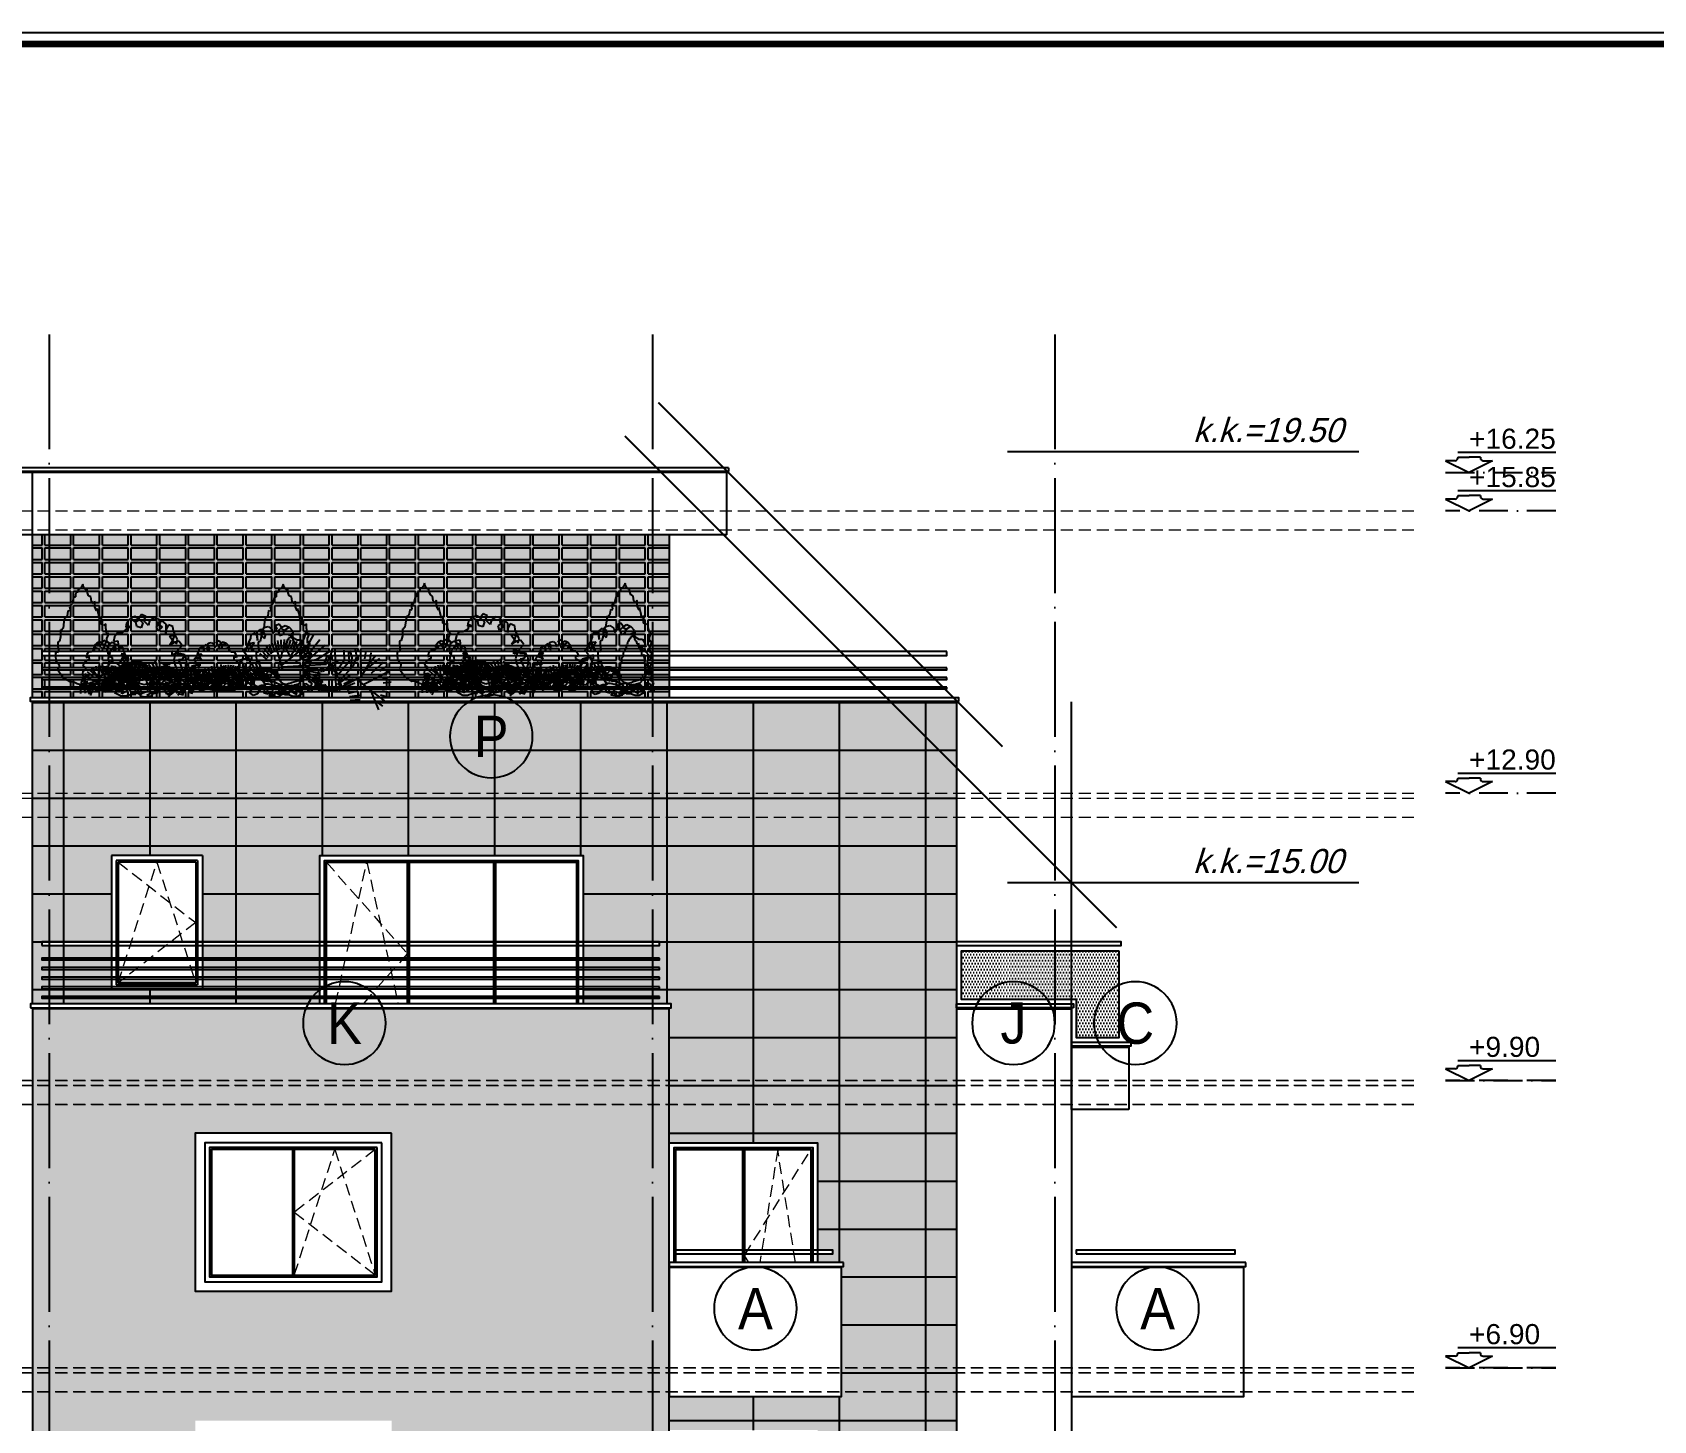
# Model space of a CAD drawing. Extents: x 9615146 to 9672346, y 4699603 to 4705703.
# Drawn here: x 9620450 to 9622143, y 4701154 to 4702603 of the extents above; entities that cross this region are included whole.
import ezdxf
from ezdxf.enums import TextEntityAlignment as Align

# ---------------------------------------------------------------- set-up
doc = ezdxf.new("R2010")
doc.units = 0
doc.header["$LTSCALE"] = 0.5
doc.header["$MEASUREMENT"] = 0
for name, pattern in [('ACAD_ISO04W100', [30, 24, -3, 0, -3]), ('DASHED', [0.75, 0.5, -0.25]), ('OSI1000', [5, 3, -1, 0, -1])]:
    doc.linetypes.add(name, pattern=pattern)
doc.layers.get('0').update_dxf_attribs({"color": 251, "linetype": 'CONTINUOUS'})
for name, color, linetype in [('_axis', 1, 'ACAD_ISO04W100'), ('_dimension_evel', 4, 'CONTINUOUS'), ('_hatch', 9, 'CONTINUOUS'), ('_hatch_construction', 252, 'CONTINUOUS'), ('_table', 3, 'CONTINUOUS'), ('_text', 4, 'CONTINUOUS'), ('_text_spesif_window', 41, 'CONTINUOUS'), ('_view', 3, 'CONTINUOUS'), ('_vista', 75, 'CONTINUOUS')]:
    doc.layers.add(name, color=color, linetype=linetype)
doc.layers.add('_punk', color=8, linetype='DASHED', lineweight=9)
doc.layers.add('_section', color=3, linetype='CONTINUOUS', lineweight=18)
doc.styles.add('HEB1', font='', dxfattribs={"width": 0.8, "oblique": 17})
doc.styles.add('POMESHTENIA', font='arial.ttf', dxfattribs={"width": 0.9})
doc.styles.add('WIN', font='swindos.shx', dxfattribs={"oblique": 17})
doc.styles.get('HEB1').set_extended_font_data('HebarU Cyr')
pattern_1 = [(0, (3, 0), (30, 15), [27, -3]), (0, (3, 3), (30, 15), [27, -3]), (90, (3, 3), (-30, 15), [12, -3]), (90, (0, 3), (-30, 15), [12, -3])]

# ---------------------------------------------------------------- blocks, each defined once
blk = doc.blocks.new('rtyre')
at = {"layer": '_dimension_evel', "ltscale": 20}
for p, q in [((-21.1, 37.8), (161.6, 37.8)), ((-26, 21.9), (-43.7, 21.9)), ((-43.7, 21.9), (0, 0)), ((-21.1, 28.3), (-21.1, 26.8)), ((-21.1, 28.3), (0, 28.3)), ((21.1, 28.3), (0, 28.3)), ((43.7, 21.9), (0, 0)), ((21.1, 28.3), (21.1, 26.8)), ((26, 21.9), (43.7, 21.9))]:
    blk.add_line(p, q, dxfattribs=at)
for centre, major_axis, start_param, end_param in [((-26, 26.8), (3.46, 3.46), 3.926991, 5.497787), ((26, 26.8), (-3.46, 3.46), 0.785398, 2.356194)]:
    blk.add_ellipse(centre, major_axis=major_axis, ratio=1, start_param=start_param, end_param=end_param, dxfattribs=at)
at = {"layer": '_dimension_evel', "linetype": 'OSI1000', "ltscale": 20, "style": 'HEB1', "oblique": 360, "width": 0.8}
blk.add_attdef('+12.50', (0, 44.2), '', height=42, rotation=360, dxfattribs=at)
blk = doc.blocks.new('TREE8-E')
for p, q in [((-7.19, 7.05), (-8.98, 10.44)), ((-7.42, 8.84), (-7.9, 10.7)), ((-7.42, 8.84), (-6.79, 10.78)), ((-6.94, 5.39), (-4.62, 10.43)), ((-6.11, 9.06), (-5.69, 10.69)), ((-11.68, 6.05), (-13.1, 6.95)), ((-11.26, 6.78), (-12.51, 7.9)), ((-10.72, 7.44), (-11.79, 8.73)), ((-10.09, 8), (-10.95, 9.45)), ((-8.04, 4.03), (-10.82, 7.5)), ((-8.62, 6.91), (-10, 10.02)), ((-6.94, 5.39), (-7.42, 8.84)), ((-4.54, 6.64), (-4.45, 8.81)), ((-4.45, 8.81), (-3.55, 10.05)), ((-4.32, 6), (-3.61, 8.28)), ((-3.61, 8.28), (-2.65, 9.42)), ((-3.37, 7.39), (-2.35, 9.19)), ((-2.44, 3.89), (-3.37, 7.39)), ((-3.33, 0.76), (0.33, 8.32)), ((-2.38, 7.14), (-1.43, 8.96)), ((-1.73, 4.24), (-2.38, 7.14)), ((0.67, 4.77), (0.71, 7.98)), ((3.03, 4.83), (1.24, 7.41)), ((4.3, 4.6), (2.6, 8.27)), ((4.87, 5.91), (4.09, 8.87)), ((6, 5.26), (5.67, 9.21)), ((6.98, 6.04), (7.28, 9.27)), ((-12.21, 3.59), (-13.88, 3.75)), ((-12.16, 4.44), (-13.79, 4.86)), ((-6.22, 4.47), (-13.79, 2.65)), ((-8.62, 3.89), (-13.52, 5.93)), ((-9.89, 3.59), (-13.12, 0.55)), ((-2.76, 0.04), (-6.94, 5.39)), ((-4.86, 2.09), (-6.31, 3.65)), ((-4.25, 2.5), (-5.56, 4.18)), ((-3.61, 2.86), (-4.77, 4.65)), ((-3.26, 2.93), (-4.54, 6.64)), ((-0.38, 3.93), (-1.32, 6.6)), ((-0.38, 3.93), (0.43, 6.59)), ((1.9, 3.05), (-0.38, 3.93)), ((8.96, 0.42), (0.67, 4.77)), ((1.23, 4.49), (1.23, 6.45)), ((4.83, 3.42), (3.03, 4.83)), ((5.2, 3.72), (4.3, 4.6)), ((6.86, 2.61), (4.33, 5.51)), ((6.02, 4.2), (4.87, 5.91)), ((6.46, 4.38), (6, 5.26)), ((9.16, 0.67), (6.19, 6.34)), ((7.4, 4.58), (6.98, 6.04)), ((8.33, 3.11), (7.54, 6.56)), ((7.99, 2.91), (9.73, 4.22)), ((8.35, 4.58), (8.22, 6.56)), ((8.64, 0.04), (12.5, 4.67)), ((8.82, 4.51), (8.9, 6.49)), ((9.28, 4.39), (9.57, 6.35)), ((9.73, 4.22), (10.22, 6.14)), ((10.16, 4.01), (10.84, 5.86)), ((10.56, 3.75), (11.43, 5.52)), ((10.93, 3.45), (11.99, 5.12)), ((11.57, 2.74), (12.95, 4.16)), ((11.84, 2.34), (13.36, 3.61)), ((-11.9, 1.94), (-13.54, 1.57)), ((-6.86, -0.04), (-8.75, 0.93)), ((-6.43, 0.55), (-8.23, 1.68)), ((-5.95, 1.11), (-7.65, 2.39)), ((-5.43, 1.62), (-7.01, 3.05)), ((-4.11, 1.77), (-3.26, 2.93)), ((3.35, 0.5), (1.38, 0.37)), ((3.43, 0.97), (1.45, 1.05)), ((3.55, 1.44), (1.59, 1.72)), ((3.72, 1.88), (1.8, 2.37)), ((3.93, 2.31), (1.9, 3.05)), ((12.05, 1.92), (13.7, 3.02)), ((12.23, 1.47), (13.98, 2.4)), ((12.35, 1.01), (14.19, 1.75)), ((12.43, 0.54), (14.34, 1.08))]:
    blk.add_line(p, q)
blk = doc.blocks.new('_TREE03')
for p, q in [((-84, 1011), (-61, 1022)), ((-61, 1022), (-49, 1054)), ((-49, 1054), (-45, 1087)), ((-45, 1087), (-26, 1087)), ((-26, 1087), (-7, 1114)), ((-7, 1114), (1, 1146)), ((1, 1146), (12, 1114)), ((12, 1114), (28, 1092)), ((28, 1092), (47, 1098)), ((47, 1098), (47, 1065)), ((47, 1065), (74, 1054)), ((74, 1054), (77, 1033)), ((77, 1033), (77, 1011)), ((-164, 837), (-149, 892)), ((-149, 892), (-145, 865)), ((-145, 865), (-126, 908)), ((-126, 957), (-122, 967)), ((-126, 908), (-126, 957)), ((-122, 967), (-111, 940)), ((-111, 940), (-91, 962)), ((-91, 962), (-84, 1011)), ((77, 1011), (97, 1000)), ((97, 1000), (104, 973)), ((104, 973), (112, 940)), ((112, 940), (124, 924)), ((124, 924), (131, 930)), ((131, 930), (139, 908)), ((139, 908), (131, 881)), ((131, 881), (143, 859)), ((143, 859), (154, 870)), ((154, 870), (158, 843)), ((-253, 626), (-241, 686)), ((-241, 729), (-218, 713)), ((-241, 686), (-241, 729)), ((-218, 713), (-191, 729)), ((-195, 799), (-183, 794)), ((-191, 729), (-195, 799)), ((-183, 794), (-176, 778)), ((-176, 778), (-164, 837)), ((158, 843), (162, 810)), ((162, 810), (177, 794)), ((177, 794), (185, 805)), ((185, 805), (196, 751)), ((196, 751), (204, 686)), ((204, 686), (223, 664)), ((-279, 529), (-260, 545)), ((-256, 463), (-279, 529)), ((-272, 626), (-253, 626)), ((-253, 577), (-272, 626)), ((-260, 545), (-253, 529)), ((-253, 529), (-253, 577)), ((223, 664), (231, 669)), ((231, 669), (231, 594)), ((231, 594), (242, 545)), ((242, 545), (262, 539)), ((262, 539), (262, 496)), ((-268, 371), (-287, 431)), ((-287, 431), (-268, 415)), ((-287, 323), (-283, 339)), ((-283, 339), (-264, 339)), ((-268, 415), (-256, 463)), ((-264, 339), (-268, 371)), ((262, 496), (254, 453)), ((254, 453), (269, 426)), ((281, 344), (258, 317)), ((269, 426), (285, 436)), ((285, 398), (281, 344)), ((285, 436), (285, 398)), ((-260, 274), (-287, 323)), ((-229, 230), (-260, 274)), ((-229, 203), (-256, 241)), ((-256, 241), (-229, 230)), ((-176, 187), (-229, 203)), ((-191, 176), (-176, 187)), ((-157, 138), (-191, 176)), ((208, 171), (166, 144)), ((219, 192), (208, 171)), ((265, 252), (219, 192)), ((258, 317), (246, 295)), ((246, 295), (250, 268)), ((250, 268), (265, 252)), ((-84, 117), (-157, 138)), ((-61, 106), (-84, 117)), ((-61, 106), (-33, 98)), ((-33, 98), (-7, 100)), ((-29, 1), (-22, 41)), ((-18, 99), (-22, 41)), ((24, 95), (-7, 100)), ((35, 99), (21, 68)), ((21, 1), (21, 68)), ((58, 106), (24, 95)), ((100, 127), (58, 106)), ((131, 122), (100, 127)), ((166, 144), (131, 122))]:
    blk.add_line(p, q)
blk = doc.blocks.new('_TREE16')
for p, q in [((-13.8, 152), (-22.1, 148.4)), ((-4.5, 146.9), (-13.8, 152)), ((-1.4, 155.7), (-7.1, 147.9)), ((6.3, 152), (-1.4, 155.7)), ((2.7, 144.3), (6.3, 152)), ((-46.4, 122), (-51.6, 114.3)), ((-38.7, 122), (-46.4, 122)), ((-29.9, 127.2), (-38.7, 122)), ((-29.4, 140.7), (-30.9, 132.4)), ((-30.9, 132.4), (-21.1, 131.8)), ((-28.8, 135.5), (-29.9, 127.2)), ((-22.1, 148.4), (-29.4, 140.7)), ((-21.1, 131.8), (-28.8, 135.5)), ((-11.8, 141.7), (-20, 147.4)), ((-20, 147.4), (-12.3, 141.7)), ((-12.3, 141.7), (-4.5, 146.9)), ((-10.2, 133.9), (-11.8, 141.7)), ((-2.4, 131.4), (-10.2, 133.9)), ((-7.1, 147.9), (0.7, 140.7)), ((0.7, 140.7), (-2.4, 131.4)), ((11.5, 135.5), (2.7, 144.3)), ((13.6, 144.3), (11.5, 135.5)), ((21.9, 150), (13.6, 144.3)), ((30.2, 147.9), (21.9, 150)), ((26.5, 133.4), (34.8, 139.6)), ((29.1, 125.1), (26.5, 133.4)), ((36.9, 144.3), (28.6, 140.1)), ((28.6, 140.1), (36.9, 132.4)), ((36.9, 132.4), (29.1, 125.1)), ((34.8, 139.6), (30.2, 147.9)), ((44.6, 138.1), (36.9, 144.3)), ((44.1, 121), (44.6, 130.3)), ((44.6, 128.8), (44.1, 121)), ((44.6, 130.3), (44.6, 138.1)), ((48.8, 137), (44.6, 128.8)), ((57.1, 133.4), (48.8, 137)), ((58.1, 125.6), (57.1, 133.4)), ((61.7, 116.9), (58.1, 125.6)), ((-53.1, 95.6), (-60.4, 87.8)), ((-51.6, 114.3), (-53.7, 105.4)), ((-53.7, 105.4), (-45.4, 107)), ((-44.8, 99.2), (-53.1, 95.6)), ((-45.4, 107), (-44.8, 99.2)), ((60.1, 115.3), (50.8, 116.3)), ((50.8, 116.3), (56, 108)), ((51.4, 98.7), (56.5, 107)), ((59.1, 103.9), (51.4, 98.7)), ((56, 108), (63.8, 101.3)), ((56.5, 107), (60.1, 115.3)), ((67.9, 106.5), (59.1, 103.9)), ((65.3, 109.1), (61.7, 116.9)), ((63.8, 101.3), (65.3, 109.1)), ((66.4, 89.4), (74.1, 98.2)), ((74.1, 98.2), (67.9, 106.5)), ((-63.5, 64.5), (-64.5, 56.8)), ((-60.4, 87.8), (-64, 80.1)), ((-64, 80.1), (-56.3, 75.9)), ((-55.7, 67.1), (-63.5, 64.5)), ((-56.3, 75.9), (-55.7, 67.1)), ((46.2, 59.9), (35.3, 66.1)), ((35.3, 66.1), (43.6, 63)), ((43.6, 63), (51.4, 64)), ((51.4, 64), (52.4, 65.6)), ((55.5, 80.6), (55.5, 88.4)), ((55.5, 88.4), (63.8, 86.8)), ((63.3, 83.2), (55.5, 80.6)), ((60.7, 79), (58.6, 71.3)), ((58.6, 71.3), (60.7, 63)), ((63.8, 86.8), (60.7, 79)), ((60.7, 63), (63.8, 55.2)), ((71.6, 82.7), (63.3, 83.2)), ((66.9, 81.6), (66.4, 89.4)), ((74.6, 81.6), (66.9, 81.6)), ((67.4, 71.8), (75.1, 72.9)), ((71, 64), (67.4, 71.8)), ((74.6, 55.8), (71, 64)), ((79.8, 80.6), (71.6, 82.7)), ((82.4, 73.9), (74.6, 81.6)), ((75.1, 72.9), (79.8, 80.6)), ((79.8, 53.7), (82.9, 63)), ((82.9, 63), (82.4, 73.9)), ((-61.9, 36.6), (-69.7, 31.4)), ((-69.7, 31.4), (-67.1, 23.7)), ((-67.1, 23.7), (-58.8, 30.4)), ((-61.9, 52.6), (-65, 44.9)), ((-65, 44.9), (-61.9, 36.6)), ((-64.5, 56.8), (-62.4, 49)), ((-62.4, 49), (-53.1, 46.9)), ((-53.7, 55.2), (-61.9, 52.6)), ((-58.8, 30.4), (-50.5, 29.9)), ((-53.1, 46.9), (-53.7, 55.2)), ((20.3, 46.4), (18.3, 37.6)), ((18.3, 37.6), (28.1, 35)), ((28.1, 46.9), (20.3, 46.4)), ((34.3, 38.2), (28.1, 46.9)), ((28.1, 35), (35.8, 37.6)), ((28.6, 29.3), (34.3, 38.2)), ((35.8, 37.6), (40, 46.4)), ((40, 46.4), (50.3, 51.1)), ((44.6, 42.3), (52.4, 50.6)), ((55.5, 38.7), (44.6, 42.3)), ((50.3, 51.1), (46.2, 59.9)), ((55.5, 44.3), (50.8, 36.6)), ((50.8, 36.6), (52.4, 28.8)), ((52.4, 50.6), (60.1, 51.1)), ((63.8, 46.4), (55.5, 44.3)), ((63.3, 37.6), (55.5, 38.7)), ((56, 24.7), (63.3, 34)), ((60.1, 51.1), (67.9, 41.3)), ((67.9, 41.3), (63.3, 32.4)), ((69.4, 29.9), (63.3, 37.6)), ((63.3, 34), (71.6, 37.1)), ((63.3, 32.4), (73.6, 25.7)), ((63.8, 55.2), (63.8, 46.4)), ((68.4, 47.5), (74.6, 55.8)), ((76.7, 45.4), (68.4, 47.5)), ((71.6, 37.1), (78.8, 44.9)), ((85, 38.2), (76.7, 45.4)), ((78.8, 44.9), (79.8, 53.7)), ((81.9, 29.9), (85, 38.2)), ((-67.1, 23.1), (-70.2, 13.8)), ((-70.2, 13.8), (-61.9, 15.4)), ((-58.8, 23.1), (-67.1, 23.1)), ((-61.9, 15.4), (-59.9, 23.7)), ((-59.9, 23.7), (-49.5, 20.5)), ((-50.5, 29.9), (-58.8, 23.1)), ((-45.4, 18.5), (-52.1, 10.7)), ((-52.1, 10.7), (-39.7, 4)), ((-49.5, 20.5), (-49, 12.2)), ((-49, 12.2), (-39.2, 17.4)), ((-42.8, 26.3), (-45.4, 18.5)), ((-34.5, 26.3), (-42.8, 26.3)), ((-41.2, 23.7), (-32.9, 24.2)), ((-36.6, 15.9), (-41.2, 23.7)), ((-39.7, 4), (-30.9, 4)), ((-39.2, 17.4), (-29.9, 22.6)), ((-38.1, 8.1), (-36.6, 15.9)), ((-28.3, 13.8), (-38.1, 8.1)), ((-25.7, 17.9), (-34.5, 26.3)), ((-32.9, 24.2), (-24.7, 17.4)), ((-30.9, 4), (-21.1, 7.6)), ((-29.9, 22.6), (-28.3, 13.8)), ((-20, 10.2), (-25.7, 17.9)), ((-24.7, 17.4), (-21.1, 9.2)), ((-21.1, 9.2), (-13.3, 9.7)), ((-21.1, 7.6), (-12.3, 7.6)), ((-20.5, 25.7), (-12.8, 29.9)), ((-12.8, 17.4), (-20.5, 25.7)), ((-12.3, 10.7), (-20, 10.2)), ((-13.3, 9.7), (-4.5, 11.2)), ((-12.8, 29.9), (-5, 27.8)), ((-12.3, 7.6), (-12.8, 17.4)), ((-4.5, 7.1), (-12.3, 10.7)), ((-8.2, 22.6), (-10.2, 14.4)), ((-10.2, 14.4), (-0.9, 12.2)), ((0.1, 20), (-8.2, 22.6)), ((-5, 27.8), (3.3, 25.2)), ((-4.5, 11.2), (0.1, 20)), ((-0.9, 12.2), (-4.5, 4.5)), ((3.8, 10.7), (-4.5, 7.1)), ((-4.5, 4.5), (3.8, 2.4)), ((3.3, 25.2), (11.5, 27.3)), ((13.6, 12.8), (3.8, 10.7)), ((3.8, 2.4), (11.5, 3.5)), ((8.4, 5.5), (16.2, 10.2)), ((11.5, 27.3), (20.8, 29.3)), ((11.5, 3.5), (19.3, 5)), ((13.6, 23.1), (12, 15.4)), ((12, 15.4), (21.3, 8.6)), ((21.9, 21.1), (13.6, 23.1)), ((19.3, 5), (13.6, 12.8)), ((16.2, 10.2), (23.9, 13.3)), ((20.8, 29.3), (28.6, 29.3)), ((21.3, 8.6), (29.6, 10.7)), ((23.9, 13.3), (21.9, 21.1)), ((35.3, 27.3), (27, 27.8)), ((27, 27.8), (36.9, 21.1)), ((29.1, 20), (37.9, 27.3)), ((29.6, 10.7), (29.1, 20)), ((44.1, 24.2), (35.3, 27.3)), ((36.9, 21.1), (48.2, 21.6)), ((37.9, 27.3), (40.5, 18.5)), ((38.4, 14.8), (39.5, 22.6)), ((46.2, 22.1), (38.4, 14.8)), ((39.5, 22.6), (48.2, 22.6)), ((40.5, 18.5), (44.1, 9.2)), ((52.4, 28.8), (44.1, 24.2)), ((44.1, 9.2), (52.4, 6)), ((55.5, 20), (46.2, 22.1)), ((48.2, 21.6), (56, 24.7)), ((48.2, 22.6), (56.5, 20)), ((52.4, 6), (60.7, 12.2)), ((60.7, 12.2), (55.5, 20)), ((56.5, 20), (67.4, 22.1)), ((67.4, 22.1), (69.4, 29.9)), ((73.6, 25.7), (81.9, 29.9))]:
    blk.add_line(p, q)
blk = doc.blocks.new('fghfdg')
at = {"layer": '_text_spesif_window'}
blk.add_circle((0, 0), 18, dxfattribs=at)
at = {"layer": '_text_spesif_window', "style": 'HEB1', "text_generation_flag": 6, "width": 0.8}
blk.add_attdef('A', text='', height=18, rotation=180, dxfattribs=at).set_placement((0, -9.23), align=Align.CENTER)

msp = doc.modelspace()

# ---------------------------------------------------------------- hatches: boundary and pattern name
at = {"layer": '_hatch', "ltscale": 30, "true_color": 0xb97b1d}
msp.add_hatch(color=32, dxfattribs=at).paths.add_polyline_path([(9621114.99, 4701956.84), (9621114.99, 4702078.84), (9620449.99, 4702078.84), (9620449.99, 4701908.84), (9621114.99, 4701908.84), (9621114.99, 4701917.84), (9620459.99, 4701917.84), (9620459.99, 4701919.84), (9621114.99, 4701919.84), (9621114.99, 4701927.84), (9620459.99, 4701927.84), (9620459.99, 4701929.84), (9621114.99, 4701929.84), (9621114.99, 4701937.84), (9620459.99, 4701937.84), (9620459.99, 4701939.84), (9621114.99, 4701939.84), (9621114.99, 4701952.84), (9620459.99, 4701952.84), (9620459.99, 4701956.84)])
at = {"layer": '_hatch', "ltscale": 30, "true_color": 0x755724}
h = msp.add_hatch(color=27, dxfattribs=at)
h.dxf.hatch_style = 1
h.paths.add_polyline_path([(9621414.99, 4701903.84), (9621097.49, 4701903.84), (9621097.49, 4701653.84), (9621104.99, 4701653.84), (9621104.99, 4701649.84), (9621097.49, 4701649.84), (9621097.49, 4701636.84), (9621104.99, 4701636.84), (9621104.99, 4701634.84), (9621097.49, 4701634.84), (9621097.49, 4701626.84), (9621104.99, 4701626.84), (9621104.99, 4701624.84), (9621097.49, 4701624.84), (9621097.49, 4701616.84), (9621104.99, 4701616.84), (9621104.99, 4701614.84), (9621097.49, 4701614.84), (9621097.49, 4701606.84), (9621104.99, 4701606.84), (9621104.99, 4701604.84), (9621097.49, 4701604.84), (9621097.49, 4701596.84), (9621104.99, 4701596.84), (9621104.99, 4701594.84), (9621097.49, 4701594.84), (9621097.49, 4701588.84), (9621116.99, 4701588.84), (9621116.99, 4701584.84), (9621114.99, 4701584.84), (9621114.99, 4701443.84), (9621269.99, 4701443.84), (9621269.99, 4701331.84), (9621285.99, 4701331.84), (9621285.99, 4701327.84), (9621269.99, 4701327.84), (9621269.99, 4701318.84), (9621296.99, 4701318.84), (9621296.99, 4701314.84), (9621294.99, 4701314.84), (9621294.99, 4701178.84), (9621114.99, 4701178.84), (9621114.99, 4701143.84), (9621269.99, 4701143.84), (9621269.99, 4701031.84), (9621285.99, 4701031.84), (9621285.99, 4701027.84), (9621269.99, 4701027.84), (9621269.99, 4701018.84), (9621296.99, 4701018.84), (9621296.99, 4701014.84), (9621294.99, 4701014.84), (9621294.99, 4700878.84), (9621114.99, 4700878.84), (9621114.99, 4700843.84), (9621269.99, 4700843.84), (9621269.99, 4700731.84), (9621285.99, 4700731.84), (9621285.99, 4700727.84), (9621269.99, 4700727.84), (9621269.99, 4700718.84), (9621296.99, 4700718.84), (9621296.99, 4700714.84), (9621294.99, 4700714.84), (9621294.99, 4700578.84), (9621114.99, 4700578.84), (9621114.99, 4700543.84), (9621269.99, 4700543.84), (9621269.99, 4700431.84), (9621285.99, 4700431.84), (9621285.99, 4700427.84), (9621269.99, 4700427.84), (9621269.99, 4700418.84), (9621296.99, 4700418.84), (9621296.99, 4700414.84), (9621294.99, 4700414.84), (9621294.99, 4700078.84), (9621414.99, 4700078.84)])
h.paths.add_polyline_path([(9621097.49, 4701903.84), (9620467.49, 4701903.84), (9620467.49, 4701653.84), (9620532.49, 4701653.84), (9620532.49, 4701743.84), (9620627.49, 4701743.84), (9620627.49, 4701653.84), (9620749.99, 4701653.84), (9620749.99, 4701743.84), (9621024.99, 4701743.84), (9621024.99, 4701653.84), (9621097.49, 4701653.84)])
h.paths.add_polyline_path([(9621097.49, 4701649.84), (9621024.99, 4701649.84), (9621024.99, 4701636.84), (9621097.49, 4701636.84)])
h.paths.add_polyline_path([(9621097.49, 4701634.84), (9621024.99, 4701634.84), (9621024.99, 4701626.84), (9621097.49, 4701626.84)])
h.paths.add_polyline_path([(9621097.49, 4701624.84), (9621024.99, 4701624.84), (9621024.99, 4701616.84), (9621097.49, 4701616.84)])
h.paths.add_polyline_path([(9621097.49, 4701614.84), (9621024.99, 4701614.84), (9621024.99, 4701606.84), (9621097.49, 4701606.84)])
h.paths.add_polyline_path([(9621097.49, 4701604.84), (9621024.99, 4701604.84), (9621024.99, 4701596.84), (9621097.49, 4701596.84)])
h.paths.add_polyline_path([(9621097.49, 4701594.84), (9621024.99, 4701594.84), (9621024.99, 4701588.84), (9621097.49, 4701588.84)])
h.paths.add_polyline_path([(9620467.49, 4701649.84), (9620459.99, 4701649.84), (9620459.99, 4701653.84), (9620467.49, 4701653.84), (9620467.49, 4701903.84), (9620449.99, 4701903.84), (9620449.99, 4701588.84), (9620467.49, 4701588.84), (9620467.49, 4701594.84), (9620459.99, 4701594.84), (9620459.99, 4701596.84), (9620467.49, 4701596.84), (9620467.49, 4701604.84), (9620459.99, 4701604.84), (9620459.99, 4701606.84), (9620467.49, 4701606.84), (9620467.49, 4701614.84), (9620459.99, 4701614.84), (9620459.99, 4701616.84), (9620467.49, 4701616.84), (9620467.49, 4701624.84), (9620459.99, 4701624.84), (9620459.99, 4701626.84), (9620467.49, 4701626.84), (9620467.49, 4701634.84), (9620459.99, 4701634.84), (9620459.99, 4701636.84), (9620467.49, 4701636.84)])
h.paths.add_polyline_path([(9620532.49, 4701649.84), (9620467.49, 4701649.84), (9620467.49, 4701636.84), (9620532.49, 4701636.84)])
h.paths.add_polyline_path([(9620532.49, 4701634.84), (9620467.49, 4701634.84), (9620467.49, 4701626.84), (9620532.49, 4701626.84)])
h.paths.add_polyline_path([(9620532.49, 4701624.84), (9620467.49, 4701624.84), (9620467.49, 4701616.84), (9620532.49, 4701616.84)])
h.paths.add_polyline_path([(9620532.49, 4701614.84), (9620467.49, 4701614.84), (9620467.49, 4701606.84), (9620532.49, 4701606.84)])
h.paths.add_polyline_path([(9620749.99, 4701604.84), (9620627.49, 4701604.84), (9620627.49, 4701603.84), (9620532.49, 4701603.84), (9620532.49, 4701604.84), (9620467.49, 4701604.84), (9620467.49, 4701596.84), (9620749.99, 4701596.84)])
h.paths.add_polyline_path([(9620749.99, 4701594.84), (9620467.49, 4701594.84), (9620467.49, 4701588.84), (9620749.99, 4701588.84)])
h.paths.add_polyline_path([(9620749.99, 4701649.84), (9620627.49, 4701649.84), (9620627.49, 4701636.84), (9620749.99, 4701636.84)])
h.paths.add_polyline_path([(9620749.99, 4701634.84), (9620627.49, 4701634.84), (9620627.49, 4701626.84), (9620749.99, 4701626.84)])
h.paths.add_polyline_path([(9620749.99, 4701624.84), (9620627.49, 4701624.84), (9620627.49, 4701616.84), (9620749.99, 4701616.84)])
h.paths.add_polyline_path([(9620749.99, 4701614.84), (9620627.49, 4701614.84), (9620627.49, 4701606.84), (9620749.99, 4701606.84)])
at = {"layer": '_hatch', "ltscale": 30, "true_color": 0xb97b1d}
h = msp.add_hatch(color=32, dxfattribs=at)
h.dxf.hatch_style = 1
h.paths.add_polyline_path([(9621114.99, 4701583.84), (9620449.99, 4701583.84), (9620449.99, 4700078.84), (9621114.99, 4700078.84), (9621114.99, 4700413.84), (9621114.99, 4700418.84), (9621114.99, 4700543.84)])
h.paths.add_polyline_path([(9620824.99, 4700988.84), (9620619.99, 4700988.84), (9620619.99, 4701153.84), (9620824.99, 4701153.84)], flags=16)
h.paths.add_polyline_path([(9620814.99, 4700998.84), (9620629.99, 4700998.84), (9620629.99, 4701143.84), (9620814.99, 4701143.84)], flags=0)
h.paths.add_polyline_path([(9620809.99, 4701003.84), (9620634.99, 4701003.84), (9620634.99, 4701138.84), (9620809.99, 4701138.84)], flags=0)
h.paths.add_polyline_path([(9620807.99, 4701005.84), (9620636.99, 4701005.84), (9620636.99, 4701136.84), (9620807.99, 4701136.84)], flags=0)
h.paths.add_polyline_path([(9620824.99, 4700853.84), (9620824.99, 4700688.84), (9620619.99, 4700688.84), (9620619.99, 4700853.84)], flags=16)
h.paths.add_polyline_path([(9620814.99, 4700843.84), (9620814.99, 4700698.84), (9620629.99, 4700698.84), (9620629.99, 4700843.84)], flags=0)
h.paths.add_polyline_path([(9620809.99, 4700838.84), (9620809.99, 4700703.84), (9620634.99, 4700703.84), (9620634.99, 4700838.84)], flags=0)
h.paths.add_polyline_path([(9620807.99, 4700836.84), (9620807.99, 4700705.84), (9620636.99, 4700705.84), (9620636.99, 4700836.84)], flags=0)
h.paths.add_polyline_path([(9620824.99, 4701288.84), (9620619.99, 4701288.84), (9620619.99, 4701453.84), (9620824.99, 4701453.84)], flags=16)
h.paths.add_polyline_path([(9620814.99, 4701298.84), (9620629.99, 4701298.84), (9620629.99, 4701443.84), (9620814.99, 4701443.84)], flags=0)
h.paths.add_polyline_path([(9620809.99, 4701303.84), (9620634.99, 4701303.84), (9620634.99, 4701438.84), (9620809.99, 4701438.84)], flags=0)
h.paths.add_polyline_path([(9620807.99, 4701305.84), (9620636.99, 4701305.84), (9620636.99, 4701436.84), (9620807.99, 4701436.84)], flags=0)
h.paths.add_polyline_path([(9620824.99, 4700553.84), (9620824.99, 4700388.84), (9620619.99, 4700388.84), (9620619.99, 4700553.84)], flags=16)
h.paths.add_polyline_path([(9620814.99, 4700543.84), (9620814.99, 4700398.84), (9620629.99, 4700398.84), (9620629.99, 4700543.84)], flags=0)
h.paths.add_polyline_path([(9620809.99, 4700538.84), (9620809.99, 4700403.84), (9620634.99, 4700403.84), (9620634.99, 4700538.84)], flags=0)
h.paths.add_polyline_path([(9620807.99, 4700536.84), (9620807.99, 4700405.84), (9620636.99, 4700405.84), (9620636.99, 4700536.84)], flags=0)
h.paths.add_polyline_path([(9620824.99, 4700253.84), (9620824.99, 4700088.84), (9620619.99, 4700088.84), (9620619.99, 4700253.84)], flags=16)
h.paths.add_polyline_path([(9620814.99, 4700243.84), (9620814.99, 4700098.84), (9620629.99, 4700098.84), (9620629.99, 4700243.84)], flags=0)
h.paths.add_polyline_path([(9620809.99, 4700238.84), (9620809.99, 4700103.84), (9620634.99, 4700103.84), (9620634.99, 4700238.84)], flags=0)
h.paths.add_polyline_path([(9620807.99, 4700236.84), (9620807.99, 4700105.84), (9620636.99, 4700105.84), (9620636.99, 4700236.84)], flags=0)
at = {"layer": '_hatch_construction', "ltscale": 40}
h = msp.add_hatch(dxfattribs=at)
h.set_pattern_fill('EGGCRATE', color=250, scale=30, style=0, pattern_type=2)
h.set_pattern_definition(pattern_1)
h.paths.add_polyline_path([(9621114.99, 4701956.84), (9621114.99, 4702078.84), (9620449.99, 4702078.84), (9620449.99, 4701908.84), (9621114.99, 4701908.84), (9621114.99, 4701917.84), (9620459.99, 4701917.84), (9620459.99, 4701919.84), (9621114.99, 4701919.84), (9621114.99, 4701927.84), (9620459.99, 4701927.84), (9620459.99, 4701929.84), (9621114.99, 4701929.84), (9621114.99, 4701937.84), (9620459.99, 4701937.84), (9620459.99, 4701939.84), (9621114.99, 4701939.84), (9621114.99, 4701952.84), (9620459.99, 4701952.84), (9620459.99, 4701956.84)])
h = msp.add_hatch(dxfattribs=at)
h.set_pattern_fill('DOTS', color=250, scale=50, style=0)
h.set_pattern_definition([(0, (318.8318, 2e-09), (1.5625, 3.125), [0, -3.125])])
h.paths.add_polyline_path([(9621539.99, 4701593.84), (9621539.99, 4701553.84), (9621584.99, 4701553.84), (9621584.99, 4701643.84), (9621517.49, 4701643.84), (9621517.49, 4701593.84)])
h.paths.add_polyline_path([(9621517.49, 4701593.84), (9621517.49, 4701643.84), (9621419.99, 4701643.84), (9621419.99, 4701593.84)])
h = msp.add_hatch(dxfattribs=at)
h.set_pattern_fill('EGGCRATE,_O', color=250, scale=30, pattern_type=2)
h.set_pattern_definition(pattern_1)
h.paths.add_polyline_path([(9621114.99, 4701583.84), (9620449.99, 4701583.84), (9620449.99, 4700078.84), (9621114.99, 4700078.84), (9621114.99, 4700413.84), (9621114.99, 4700418.84), (9621114.99, 4700543.84)])
h.paths.add_polyline_path([(9620824.99, 4700988.84), (9620619.99, 4700988.84), (9620619.99, 4701153.84), (9620824.99, 4701153.84)], flags=16)
h.paths.add_polyline_path([(9620814.99, 4700998.84), (9620629.99, 4700998.84), (9620629.99, 4701143.84), (9620814.99, 4701143.84)], flags=0)
h.paths.add_polyline_path([(9620809.99, 4701003.84), (9620634.99, 4701003.84), (9620634.99, 4701138.84), (9620809.99, 4701138.84)], flags=0)
h.paths.add_polyline_path([(9620807.99, 4701005.84), (9620636.99, 4701005.84), (9620636.99, 4701136.84), (9620807.99, 4701136.84)], flags=0)
h.paths.add_polyline_path([(9620824.99, 4700853.84), (9620824.99, 4700688.84), (9620619.99, 4700688.84), (9620619.99, 4700853.84)], flags=16)
h.paths.add_polyline_path([(9620814.99, 4700843.84), (9620814.99, 4700698.84), (9620629.99, 4700698.84), (9620629.99, 4700843.84)], flags=0)
h.paths.add_polyline_path([(9620809.99, 4700838.84), (9620809.99, 4700703.84), (9620634.99, 4700703.84), (9620634.99, 4700838.84)], flags=0)
h.paths.add_polyline_path([(9620807.99, 4700836.84), (9620807.99, 4700705.84), (9620636.99, 4700705.84), (9620636.99, 4700836.84)], flags=0)
h.paths.add_polyline_path([(9620824.99, 4701288.84), (9620619.99, 4701288.84), (9620619.99, 4701453.84), (9620824.99, 4701453.84)], flags=16)
h.paths.add_polyline_path([(9620814.99, 4701298.84), (9620629.99, 4701298.84), (9620629.99, 4701443.84), (9620814.99, 4701443.84)], flags=0)
h.paths.add_polyline_path([(9620809.99, 4701303.84), (9620634.99, 4701303.84), (9620634.99, 4701438.84), (9620809.99, 4701438.84)], flags=0)
h.paths.add_polyline_path([(9620807.99, 4701305.84), (9620636.99, 4701305.84), (9620636.99, 4701436.84), (9620807.99, 4701436.84)], flags=0)
h.paths.add_polyline_path([(9620824.99, 4700553.84), (9620824.99, 4700388.84), (9620619.99, 4700388.84), (9620619.99, 4700553.84)], flags=16)
h.paths.add_polyline_path([(9620814.99, 4700543.84), (9620814.99, 4700398.84), (9620629.99, 4700398.84), (9620629.99, 4700543.84)], flags=0)
h.paths.add_polyline_path([(9620809.99, 4700538.84), (9620809.99, 4700403.84), (9620634.99, 4700403.84), (9620634.99, 4700538.84)], flags=0)
h.paths.add_polyline_path([(9620807.99, 4700536.84), (9620807.99, 4700405.84), (9620636.99, 4700405.84), (9620636.99, 4700536.84)], flags=0)
h.paths.add_polyline_path([(9620824.99, 4700253.84), (9620824.99, 4700088.84), (9620619.99, 4700088.84), (9620619.99, 4700253.84)], flags=16)
h.paths.add_polyline_path([(9620814.99, 4700243.84), (9620814.99, 4700098.84), (9620629.99, 4700098.84), (9620629.99, 4700243.84)], flags=0)
h.paths.add_polyline_path([(9620809.99, 4700238.84), (9620809.99, 4700103.84), (9620634.99, 4700103.84), (9620634.99, 4700238.84)], flags=0)
h.paths.add_polyline_path([(9620807.99, 4700236.84), (9620807.99, 4700105.84), (9620636.99, 4700105.84), (9620636.99, 4700236.84)], flags=0)

# ---------------------------------------------------------------- linework, layer by layer
at = {"layer": '_axis', "ltscale": 10}
for p, q in [((9620467.49, 4702288.08, 0), (9620467.49, 4699845.26, 0)), ((9621097.49, 4702288.08, 0), (9621097.49, 4699845.26, 0)), ((9621517.49, 4702288.08, 0), (9621517.49, 4699845.26, 0))]:
    msp.add_line(p, q, dxfattribs=at)
at = {"layer": '_dimension_evel', "linetype": 'OSI1000', "ltscale": 20}
for p, q in [((9621925.78, 4702143.84), (9622040.71, 4702143.84)), ((9622040.71, 4702103.84), (9621925.78, 4702103.84)), ((9622040.71, 4701808.84), (9621925.78, 4701808.84)), ((9622040.71, 4701508.84), (9621925.78, 4701508.84)), ((9621925.78, 4701508.84, 0), (9622040.71, 4701508.84, 0)), ((9622040.71, 4701208.84), (9621925.78, 4701208.84)), ((9621925.78, 4701208.84, 0), (9622040.71, 4701208.84, 0))]:
    msp.add_line(p, q, dxfattribs=at)
at = {"layer": '_hatch_construction', "color": 251, "ltscale": 40}
for p, q in [((9621176.99, 4702148.84, 0), (9617339.99, 4702148.84, 0)), ((9621176.99, 4702144.84, 0), (9617339.99, 4702144.84, 0)), ((9621174.99, 4702143.84, 0), (9617339.99, 4702143.84, 0)), ((9620449.99, 4701908.84), (9620449.99, 4702143.84, 0)), ((9621174.99, 4702078.84, 0), (9621174.99, 4702143.84, 0)), ((9621176.99, 4702148.84, 0), (9621176.99, 4702144.84, 0)), ((9621174.99, 4702078.84, 0), (9617339.99, 4702078.84, 0)), ((9621114.99, 4702078.84, 0), (9621114.99, 4701908.84))]:
    msp.add_line(p, q, dxfattribs=at)
at = {"layer": '_hatch_construction', "color": 250, "ltscale": 40}
for p, q in [((9620482.49, 4701903.84), (9620482.49, 4701588.84)), ((9620572.49, 4701903.84), (9620572.49, 4701743.84)), ((9620662.49, 4701903.84), (9620662.49, 4701588.84)), ((9620752.49, 4701903.84), (9620752.49, 4701743.84)), ((9620842.49, 4701903.84), (9620842.49, 4701743.84)), ((9620932.49, 4701903.84), (9620932.49, 4701743.84)), ((9621022.49, 4701903.84), (9621022.49, 4701743.84)), ((9621112.49, 4701903.84), (9621112.49, 4701588.84)), ((9621202.49, 4701903.84), (9621202.49, 4701443.84)), ((9621292.49, 4701903.84), (9621292.49, 4701318.84)), ((9621382.49, 4701903.84), (9621382.49, 4700078.84)), ((9620449.99, 4701853.84), (9621414.99, 4701853.84)), ((9620449.99, 4701803.84), (9621414.99, 4701803.84)), ((9620449.99, 4701753.84), (9621414.99, 4701753.84)), ((9620627.49, 4701743.84), (9620532.49, 4701743.84)), ((9620532.49, 4701743.84), (9620532.49, 4701603.84)), ((9620622.49, 4701738.84), (9620537.49, 4701738.84)), ((9620537.49, 4701738.84), (9620537.49, 4701608.84)), ((9620620.49, 4701736.84), (9620539.49, 4701736.84)), ((9620539.49, 4701736.84), (9620539.49, 4701610.84)), ((9620620.49, 4701736.84), (9620620.49, 4701610.84)), ((9620622.49, 4701738.84), (9620622.49, 4701608.84)), ((9620627.49, 4701743.84), (9620627.49, 4701603.84)), ((9620841.49, 4701738.84), (9620841.49, 4701588.84)), ((9620843.49, 4701738.84), (9620843.49, 4701588.84)), ((9620931.49, 4701738.84), (9620931.49, 4701588.84)), ((9620933.49, 4701738.84), (9620933.49, 4701588.84)), ((9620449.99, 4701703.84), (9620532.49, 4701703.84)), ((9620627.49, 4701703.84), (9620749.99, 4701703.84)), ((9621024.99, 4701703.84), (9621414.99, 4701703.84)), ((9620449.99, 4701653.84), (9621414.99, 4701653.84)), ((9620449.99, 4701603.84), (9620749.99, 4701603.84)), ((9620627.49, 4701603.84), (9620532.49, 4701603.84)), ((9620622.49, 4701608.84), (9620537.49, 4701608.84)), ((9620620.49, 4701610.84), (9620539.49, 4701610.84)), ((9620572.49, 4701603.84), (9620572.49, 4701588.84)), ((9621024.99, 4701603.84), (9621414.99, 4701603.84)), ((9621414.99, 4701583.84), (9621534.99, 4701583.84)), ((9621534.99, 4701583.84), (9621534.99, 4700078.84)), ((9621114.99, 4701553.84), (9621414.99, 4701553.84)), ((9621114.99, 4701503.84), (9621414.99, 4701503.84)), ((9621114.99, 4701453.84, 0), (9621414.99, 4701453.84, 0)), ((9620721.49, 4701436.84, 0), (9620721.49, 4701305.84, 0)), ((9620723.49, 4701436.84, 0), (9620723.49, 4701305.84, 0)), ((9621191.49, 4701436.84), (9621191.49, 4701318.84)), ((9621193.49, 4701436.84), (9621193.49, 4701318.84)), ((9621269.99, 4701403.84, 0), (9621414.99, 4701403.84, 0)), ((9621269.99, 4701353.84, 0), (9621414.99, 4701353.84, 0)), ((9621292.49, 4701314.84), (9621292.49, 4701313.84)), ((9621294.99, 4701303.84, 0), (9621414.99, 4701303.84, 0)), ((9621294.99, 4701253.84, 0), (9621414.99, 4701253.84, 0)), ((9621294.99, 4701203.84, 0), (9621414.99, 4701203.84, 0)), ((9621202.49, 4701178.84), (9621202.49, 4701143.84)), ((9621292.49, 4701178.84), (9621292.49, 4701018.84)), ((9621114.99, 4701153.84, 0), (9621414.99, 4701153.84, 0))]:
    msp.add_line(p, q, dxfattribs=at)
at = {"layer": '_hatch_construction', "color": 251, "ltscale": 40, "elevation": 0}
for points in [[(9621404.99, 4701956.84), (9620459.99, 4701956.84), (9620459.99, 4701952.84), (9621404.99, 4701952.84)], [(9621404.99, 4701939.84), (9620459.99, 4701939.84), (9620459.99, 4701937.84), (9621404.99, 4701937.84)], [(9621404.99, 4701929.84), (9620459.99, 4701929.84), (9620459.99, 4701927.84), (9621404.99, 4701927.84)], [(9621404.99, 4701919.84), (9620459.99, 4701919.84), (9620459.99, 4701917.84), (9621404.99, 4701917.84)], [(9621416.99, 4701904.84), (9620447.99, 4701904.84), (9620447.99, 4701908.84), (9621416.99, 4701908.84)]]:
    msp.add_lwpolyline(points, close=True, dxfattribs=at)
msp.add_lwpolyline([(9620449.99, 4701588.84), (9620449.99, 4701903.84), (9621414.99, 4701903.84), (9621414.99, 4700078.84)], dxfattribs=at)
at = {"layer": '_hatch_construction', "color": 250, "ltscale": 40, "elevation": 0}
for points in [[(9620749.99, 4701588.84), (9620749.99, 4701743.84), (9621024.99, 4701743.84), (9621024.99, 4701588.84)], [(9620754.99, 4701588.84), (9620754.99, 4701738.84), (9621019.99, 4701738.84), (9621019.99, 4701588.84)], [(9620756.99, 4701588.84), (9620756.99, 4701736.84), (9621017.99, 4701736.84), (9621017.99, 4701588.84)], [(9621114.99, 4700078.84), (9621114.99, 4701583.84), (9620449.99, 4701583.84), (9620449.99, 4700078.84)], [(9621114.99, 4701318.84), (9621114.99, 4701443.84), (9621269.99, 4701443.84), (9621269.99, 4701318.84)], [(9621119.99, 4701318.84), (9621119.99, 4701438.84), (9621264.99, 4701438.84), (9621264.99, 4701318.84)], [(9621121.99, 4701318.84), (9621121.99, 4701436.84), (9621262.99, 4701436.84), (9621262.99, 4701318.84)]]:
    msp.add_lwpolyline(points, dxfattribs=at)
for points in [[(9620459.99, 4701649.84), (9621104.99, 4701649.84), (9621104.99, 4701653.84), (9620459.99, 4701653.84)], [(9621414.99, 4701649.84), (9621586.99, 4701649.84), (9621586.99, 4701653.84), (9621414.99, 4701653.84)], [(9621104.99, 4701636.84), (9620459.99, 4701636.84), (9620459.99, 4701634.84), (9621104.99, 4701634.84)], [(9621104.99, 4701626.84), (9620459.99, 4701626.84), (9620459.99, 4701624.84), (9621104.99, 4701624.84)], [(9621104.99, 4701616.84), (9620459.99, 4701616.84), (9620459.99, 4701614.84), (9621104.99, 4701614.84)], [(9621104.99, 4701606.84), (9620459.99, 4701606.84), (9620459.99, 4701604.84), (9621104.99, 4701604.84)], [(9621104.99, 4701596.84), (9620459.99, 4701596.84), (9620459.99, 4701594.84), (9621104.99, 4701594.84)], [(9620447.99, 4701584.84), (9621116.99, 4701584.84), (9621116.99, 4701588.84), (9620447.99, 4701588.84)], [(9621536.99, 4701584.84), (9621414.99, 4701584.84), (9621414.99, 4701588.84), (9621536.99, 4701588.84)], [(9621534.99, 4701548.84), (9621596.99, 4701548.84), (9621596.99, 4701544.84), (9621534.99, 4701544.84)], [(9621594.99, 4701478.84), (9621534.99, 4701478.84), (9621534.99, 4701543.84), (9621594.99, 4701543.84)], [(9620824.99, 4701453.84), (9620619.99, 4701453.84), (9620619.99, 4701288.84), (9620824.99, 4701288.84)], [(9620814.99, 4701443.84), (9620629.99, 4701443.84), (9620629.99, 4701298.84), (9620814.99, 4701298.84)], [(9620809.99, 4701438.84), (9620634.99, 4701438.84), (9620634.99, 4701303.84), (9620809.99, 4701303.84)], [(9620807.99, 4701436.84), (9620636.99, 4701436.84), (9620636.99, 4701305.84), (9620807.99, 4701305.84)], [(9621119.99, 4701327.84), (9621285.99, 4701327.84), (9621285.99, 4701331.84), (9621119.99, 4701331.84)], [(9621539.99, 4701327.84), (9621705.99, 4701327.84), (9621705.99, 4701331.84), (9621539.99, 4701331.84)], [(9621296.99, 4701318.84), (9621114.99, 4701318.84), (9621114.99, 4701314.84), (9621296.99, 4701314.84)], [(9621294.99, 4701313.84), (9621114.99, 4701313.84), (9621114.99, 4701178.84), (9621294.99, 4701178.84)], [(9621716.99, 4701318.84), (9621534.99, 4701318.84), (9621534.99, 4701314.84), (9621716.99, 4701314.84)], [(9621714.99, 4701313.84), (9621534.99, 4701313.84), (9621534.99, 4701178.84), (9621714.99, 4701178.84)]]:
    msp.add_lwpolyline(points, close=True, dxfattribs=at)
at = {"layer": '_hatch_construction', "color": 250, "ltscale": 40}
msp.add_lwpolyline([(9621584.99, 4701643.84), (9621419.99, 4701643.84), (9621419.99, 4701593.84), (9621539.99, 4701593.84), (9621539.99, 4701553.84), (9621584.99, 4701553.84)], close=True, dxfattribs=at)
at = {"layer": '_punk', "ltscale": 50}
for p, q in [((9615767.83, 4702103.84, 0), (9621892.4, 4702103.84)), ((9615767.83, 4702083.84, 0), (9621892.4, 4702083.84)), ((9615767.83, 4701808.84, 0), (9621892.4, 4701808.84)), ((9615767.83, 4701803.84, 0), (9621892.4, 4701803.84)), ((9615767.83, 4701783.84, 0), (9621892.4, 4701783.84)), ((9620539.49, 4701610.84), (9620579.99, 4701736.84)), ((9620539.49, 4701736.84), (9620620.49, 4701673.84)), ((9620579.99, 4701736.84), (9620620.49, 4701610.84)), ((9620756.99, 4701736.84), (9620841.49, 4701641.34)), ((9620766.5, 4701588.84, 0), (9620799.24, 4701736.84)), ((9620799.24, 4701736.84), (9620831.98, 4701588.84, 0)), ((9620620.49, 4701673.84), (9620539.49, 4701610.84)), ((9620841.49, 4701641.34), (9620795.04, 4701588.84)), ((9615767.83, 4701508.84, 0), (9621892.4, 4701508.84)), ((9621892.4, 4701508.84, 0), (9615767.83, 4701508.84)), ((9615767.83, 4701503.84, 0), (9621892.4, 4701503.84)), ((9621892.4, 4701503.84, 0), (9615767.83, 4701503.84)), ((9615767.83, 4701483.84, 0), (9621892.4, 4701483.84)), ((9621892.4, 4701483.84, 0), (9615767.83, 4701483.84)), ((9620807.99, 4701436.84), (9620723.49, 4701371.34, 0)), ((9620723.49, 4701305.84, 0), (9620765.74, 4701436.84)), ((9620765.74, 4701436.84), (9620807.99, 4701305.84)), ((9621193.49, 4701326.34), (9621262.99, 4701436.84)), ((9621228.24, 4701436.84), (9621209.69, 4701318.84)), ((9621246.8, 4701318.84), (9621228.24, 4701436.84)), ((9620723.49, 4701371.34, 0), (9620807.99, 4701305.84)), ((9621198.21, 4701318.84), (9621193.49, 4701326.34)), ((9615767.83, 4701208.84, 0), (9621892.4, 4701208.84)), ((9621892.4, 4701208.84, 0), (9615767.83, 4701208.84)), ((9615767.83, 4701203.84, 0), (9621892.4, 4701203.84)), ((9621892.4, 4701203.84, 0), (9615767.83, 4701203.84)), ((9615767.83, 4701183.84, 0), (9621892.4, 4701183.84)), ((9621892.4, 4701183.84, 0), (9615767.83, 4701183.84))]:
    msp.add_line(p, q, dxfattribs=at)
at = {"layer": '_section', "linetype": 'OSI1000', "ltscale": 20, "const_width": 2}
for points in [[(9621463, 4701857.52), (9621103.58, 4702216.93)], [(9621582.27, 4701668.24), (9621068.58, 4702181.93)], [(9621835.34, 4702165.52), (9621468.13, 4702165.52)], [(9621534.99, 4701526.33), (9621534.99, 4701904.71)], [(9621835.34, 4701715.52), (9621468.13, 4701715.52)]]:
    msp.add_lwpolyline(points, dxfattribs=at)
at = {"layer": '_table', "ltscale": 10}
msp.add_lwpolyline([(9615146.03, 4702603.38), (9623446.03, 4702603.38), (9623446.03, 4699603.38), (9615146.03, 4699603.38)], close=True, dxfattribs=at)
msp.add_lwpolyline([(9615297.71, 4702591.38, 6.84, 6.84, 0), (9623434.03, 4702591.38, 6.84, 6.84, 0), (9623434.03, 4699615.38, 6.84, 6.84, 0), (9615297.71, 4699615.38, 6.84, 6.84, 0)], format="xyseb", close=True, dxfattribs=at)

# ---------------------------------------------------------------- block references
at = {"layer": '_dimension_evel', "linetype": 'OSI1000', "ltscale": 20}
ref = msp.add_blockref('rtyre', (9621950.24, 4702143.84), dxfattribs=dict(at, xscale=0.5600000005215406, yscale=0.5600000005215406, zscale=0.5600000005215406))
ref.add_attrib('+12.50', '+16.25', (9621950.24, 4702168.61), dxfattribs={"linetype": 'OSI1000', "ltscale": 20, "height": 21, "style": 'POMESHTENIA'})
ref = msp.add_blockref('rtyre', (9621950.24, 4702103.84), dxfattribs=dict(at, xscale=0.5600000005215406, yscale=0.5600000005215406, zscale=0.5600000005215406))
ref.add_attrib('+12.50', '+15.85', (9621950.24, 4702128.61), dxfattribs={"linetype": 'OSI1000', "ltscale": 20, "height": 21, "style": 'POMESHTENIA'})
ref = msp.add_blockref('rtyre', (9621950.24, 4701808.84), dxfattribs=dict(at, xscale=0.5600000005215406, yscale=0.5600000005215406, zscale=0.5600000005215406))
ref.add_attrib('+12.50', '+12.90', (9621950.24, 4701833.61), dxfattribs={"linetype": 'OSI1000', "ltscale": 20, "height": 21, "style": 'POMESHTENIA'})
ref = msp.add_blockref('rtyre', (9621950.24, 4701508.84), dxfattribs=dict(at, xscale=0.5600000023841858, yscale=0.5600000023841858, zscale=0.5600000023841858))
ref.add_attrib('+12.50', '+9.90', (9621950.24, 4701533.61), dxfattribs={"linetype": 'OSI1000', "ltscale": 20, "height": 21, "style": 'POMESHTENIA'})
ref = msp.add_blockref('rtyre', (9621950.24, 4701208.84), dxfattribs=dict(at, xscale=0.5600000023841858, yscale=0.5600000023841858, zscale=0.5600000023841858))
ref.add_attrib('+12.50', '+6.90', (9621950.24, 4701233.61), dxfattribs={"linetype": 'OSI1000', "ltscale": 20, "height": 21, "style": 'POMESHTENIA'})
at = {"layer": '_view'}
ref = msp.add_blockref('fghfdg', (9620929.12, 4701868.31), dxfattribs=dict(at, xscale=-2.399999998509884, yscale=2.400000000372529, zscale=2.4, rotation=180))
ref.add_attrib('A', 'P', dxfattribs={"layer": '_text_spesif_window', "height": 43.2, "rotation": 0, "style": 'POMESHTENIA', "width": 0.9}).set_placement((9620929.12, 4701868.31), align=Align.MIDDLE)
ref = msp.add_blockref('fghfdg', (9620775.85, 4701568.84), dxfattribs=dict(at, xscale=-2.399999998509884, yscale=2.400000000372529, zscale=2.4, rotation=180))
ref.add_attrib('A', 'K', dxfattribs={"layer": '_text_spesif_window', "height": 43.2, "rotation": 0, "style": 'POMESHTENIA', "width": 0.9}).set_placement((9620775.85, 4701568.84), align=Align.MIDDLE)
ref = msp.add_blockref('fghfdg', (9621474.49, 4701568.84), dxfattribs=dict(at, xscale=-2.399999998509884, yscale=2.400000000372529, zscale=2.4, rotation=180))
ref.add_attrib('A', 'J', dxfattribs={"layer": '_text_spesif_window', "height": 43.2, "rotation": 0, "style": 'POMESHTENIA', "width": 0.9}).set_placement((9621474.49, 4701568.84), align=Align.MIDDLE)
ref = msp.add_blockref('fghfdg', (9621601.74, 4701568.84), dxfattribs=dict(at, xscale=-2.399999998509884, yscale=2.400000000372529, zscale=2.4, rotation=180))
ref.add_attrib('A', 'C', dxfattribs={"layer": '_text_spesif_window', "height": 43.2, "rotation": 0, "style": 'POMESHTENIA', "width": 0.9}).set_placement((9621601.74, 4701568.84), align=Align.MIDDLE)
ref = msp.add_blockref('fghfdg', (9621204.99, 4701270.84), dxfattribs=dict(at, xscale=-2.399999998509884, yscale=2.400000000372529, zscale=2.4, rotation=180))
ref.add_attrib('A', 'A', dxfattribs={"layer": '_text_spesif_window', "height": 43.2, "rotation": 0, "style": 'POMESHTENIA', "width": 0.9}).set_placement((9621204.99, 4701270.84), align=Align.MIDDLE)
ref = msp.add_blockref('fghfdg', (9621624.99, 4701270.84), dxfattribs=dict(at, xscale=-2.399999998509884, yscale=2.400000000372529, zscale=2.4, rotation=180))
ref.add_attrib('A', 'A', dxfattribs={"layer": '_text_spesif_window', "height": 43.2, "rotation": 0, "style": 'POMESHTENIA', "width": 0.9}).set_placement((9621624.99, 4701270.84), align=Align.MIDDLE)
at = {"layer": '_vista', "ltscale": 10}
for name, p, xscale, yscale, zscale in [('_TREE03', (9620502.56, 4701912.8), -0.09999999962747097, 0.09999999776482582, 0.1), ('_TREE03', (9620712.07, 4701912.8), -0.09999999962747097, 0.09999999776482582, 0.1), ('_TREE03', (9620859.42, 4701913.75), -0.09999999962747097, 0.09999999776482582, 0.1), ('_TREE03', (9621068.94, 4701913.75), -0.09999999962747097, 0.09999999776482582, 0.1), ('_TREE16', (9620564.75, 4701908.22), 0.5599999986588955, 0.5599999986588955, 0.5599999986588955), ('_TREE16', (9620706.95, 4701908.02), -0.5, 0.5000000009313226, 0.5), ('_TREE16', (9620921.61, 4701909.18), 0.5599999986588955, 0.5599999986588955, 0.5599999986588955), ('_TREE16', (9621063.82, 4701908.97), -0.5, 0.5000000009313226, 0.5), ('_TREE16', (9620524.92, 4701913.84), 0.349999999627471, 0.349999999627471, 0.349999999627471), ('_TREE16', (9620644.48, 4701913.84), -0.349999999627471, 0.3500000005587935, 0.35), ('_TREE03', (9620719.92, 4701916.26), -0.05000000074505806, 0.04999999981373549, 0.05), ('_TREE16', (9620881.78, 4701914.79), 0.349999999627471, 0.349999999627471, 0.349999999627471), ('_TREE16', (9621001.34, 4701914.79), -0.349999999627471, 0.3500000005587935, 0.35), ('_TREE03', (9621076.78, 4701917.21), -0.05000000074505806, 0.04999999981373549, 0.05), ('_TREE16', (9620759.42, 4701914.09), -0.1749999988824129, 0.1749999998137355, 0.175)]:
    msp.add_blockref(name, p, dxfattribs=dict(at, xscale=xscale, yscale=yscale, zscale=zscale))
for p, xscale, yscale, zscale, rotation in [((9620750.52, 4701920.49), -5.000000000001784, 4.999999999068677, 5, 335.7652238443712), ((9620540.61, 4701923.09), 2.500000000000892, 2.500000000000892, 2.500000000000892, 24.23477615562877), ((9620562.63, 4701918.09), -2.500000000672201, 2.5, 2.5, 347.6649173000097), ((9620569.4, 4701921.72), 2.500000001468029, 2.500000001468029, 2.500000001468029, 12.3350827833967), ((9620674.3, 4701920.07), 2.500000001070115, 2.500000001070115, 2.500000001070115, 12.33508274169349), ((9620897.48, 4701924.04), 2.500000000000892, 2.500000000000892, 2.500000000000892, 24.23477615562877), ((9620919.49, 4701919.04), -2.500000000672201, 2.5, 2.5, 347.6649173000097), ((9620926.26, 4701922.67), 2.500000001468029, 2.500000001468029, 2.500000001468029, 12.3350827833967), ((9620990.97, 4701917.67), 2.500000001468029, 2.500000001468029, 2.500000001468029, 12.3350827833967), ((9621031.16, 4701921.02), 2.500000001070115, 2.500000001070115, 2.500000001070115, 12.33508274169349), ((9620624.49, 4701915.07), 2.500000001070115, 2.500000001070115, 2.500000001070115, 12.33508274169349), ((9620634.11, 4701916.72), 2.500000001468029, 2.500000001468029, 2.500000001468029, 12.3350827833967), ((9620981.36, 4701916.02), 2.500000001070115, 2.500000001070115, 2.500000001070115, 12.33508274169349)]:
    msp.add_blockref('TREE8-E', p, dxfattribs=dict(at, xscale=xscale, yscale=yscale, zscale=zscale, rotation=rotation))

# ---------------------------------------------------------------- texts
at = {"layer": '_text', "ltscale": 50, "style": 'WIN', "oblique": 17}
for s, p in [('k.k.=19.50', (9621740.05, 4702175.52)), ('k.k.=15.00', (9621740.05, 4701725.52))]:
    msp.add_text(s, height=25.2, rotation=359.99754, dxfattribs=at).set_placement(p, align=Align.CENTER)

doc.saveas('drawing.dxf')
